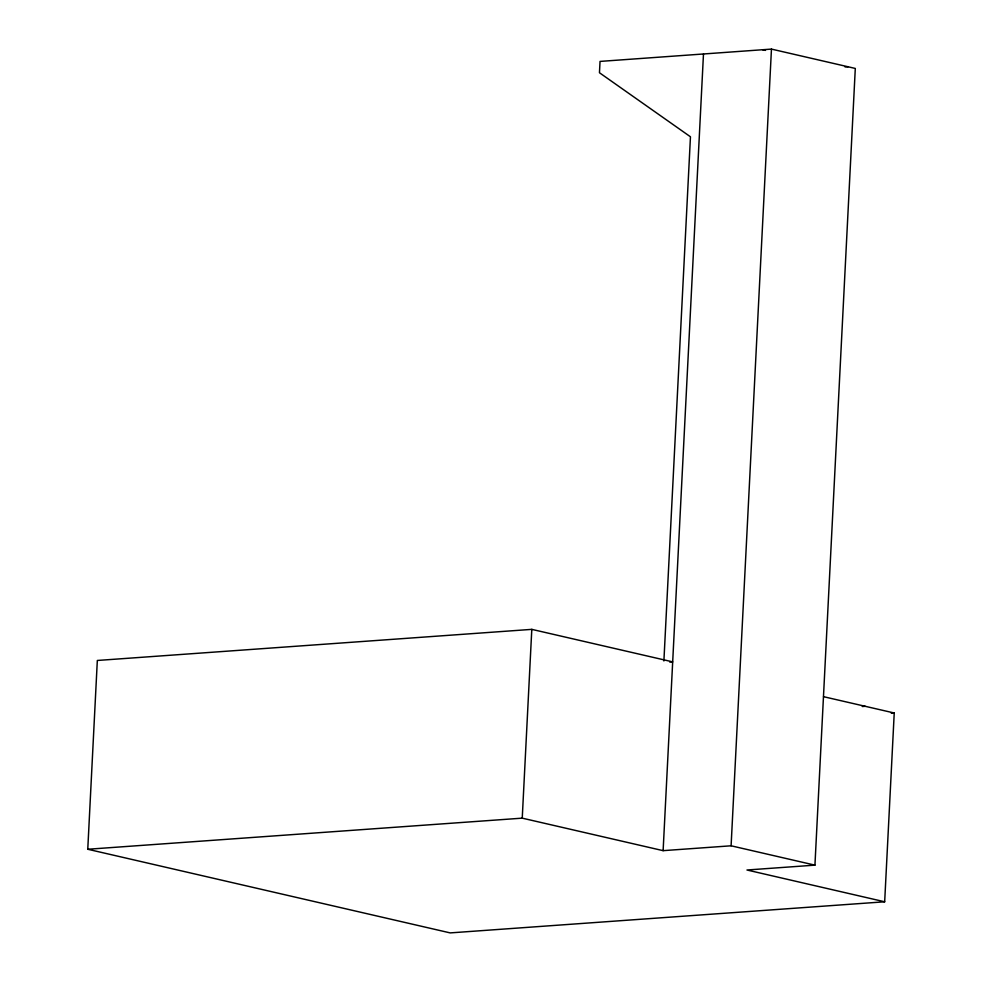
<?xml version="1.0" encoding="UTF-8"?>
<svg xmlns="http://www.w3.org/2000/svg" width="982" height="982" viewBox="0 0 982 982"><rect width="100%" height="100%" fill="white"/><g stroke="black" fill="none" stroke-linecap="round" stroke-linejoin="round"><path stroke-width="1.47" d="M823.53 696.68L894.234 712.993L884.672 901.783L450.198 932.9L87.766 849.258L97.328 660.469L531.802 629.364L672.682 661.868L669.736 662.077M663.893 660.972L690.456 136.78L599.462 72.742L600.039 61.412L771.459 49.1L855.297 68.445L814.937 865.142L731.099 845.797L663.12 850.658L522.24 818.153L531.802 629.364M663.12 850.658L703.48 54.01M731.099 845.797L771.459 49.1M845.085 66.985L848.043 66.776M862.282 706.512L865.228 706.303M891.275 713.214L894.234 712.993M87.766 849.258L522.24 818.153M814.937 865.142L746.958 870.003L884.672 901.783M762.597 49.738L765.494 50.401"/></g></svg>
